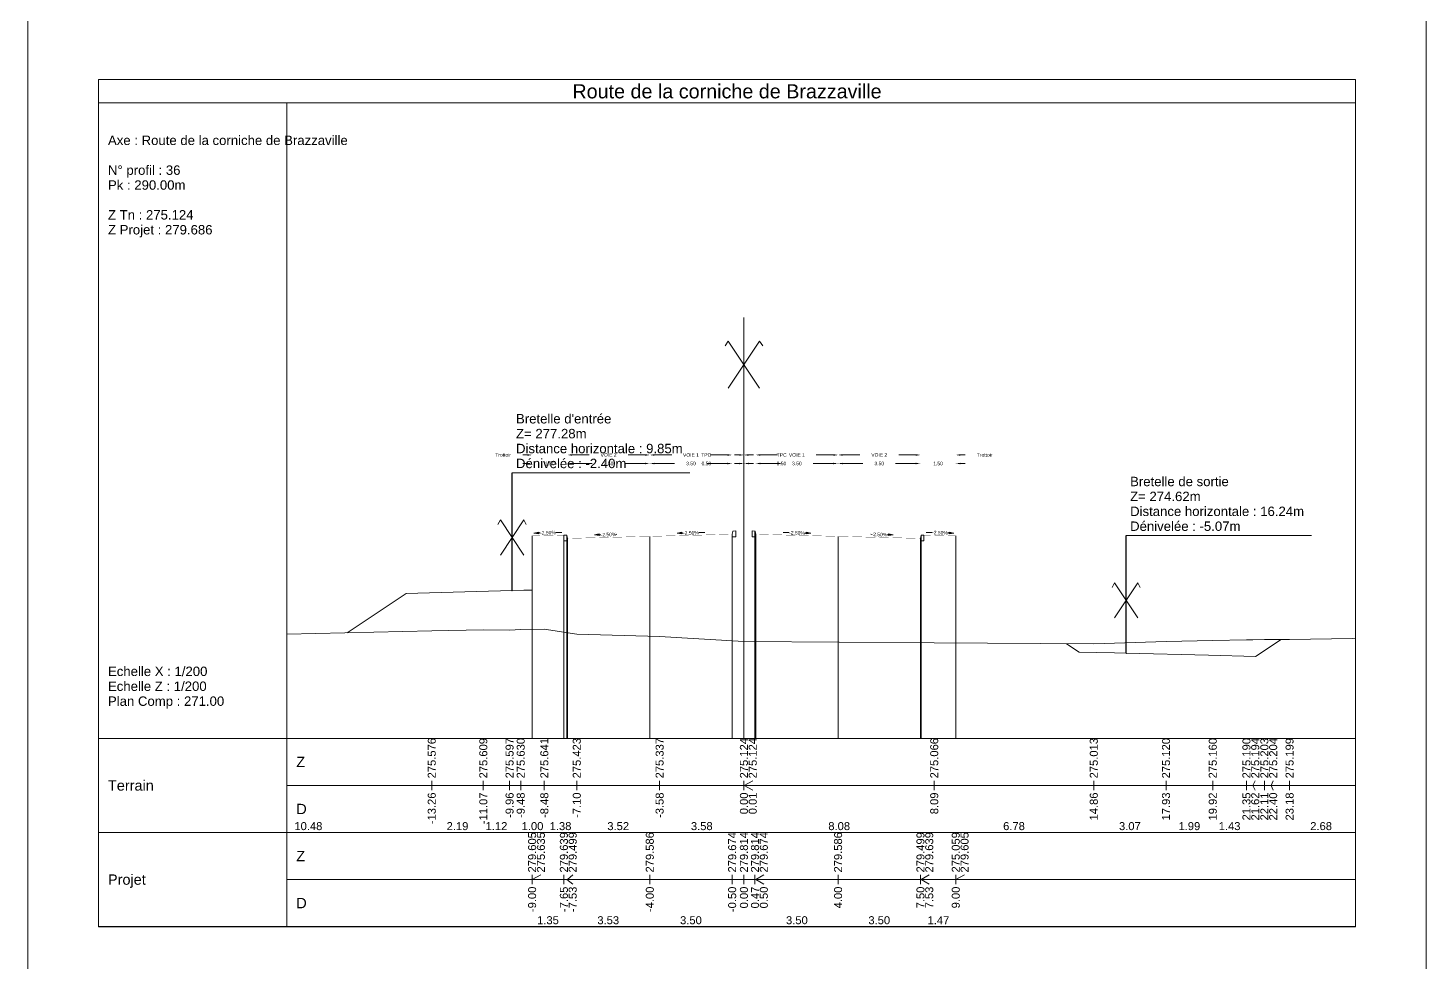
# Model space of a CAD drawing. Extents: x 0 to 74, y -372 to 1003.
# Drawn here: x 0 to 59.4, y 878.7 to 918.4 of the extents above; entities that cross this region are included whole.
import ezdxf
from ezdxf.enums import TextEntityAlignment as Align

# ---------------------------------------------------------------- set-up
doc = ezdxf.new("R2010")
doc.units = 0
doc.header["$LTSCALE"] = 2
doc.header["$PDSIZE"] = -0.004
doc.layers.get('0').update_dxf_attribs({"lineweight": 0})
for name, color, linetype, lineweight in [('Route - Profils type - Content session name', 7, 'Continuous', 0), ('Route - Profils type - PT SC CHAU TROTTOIR', 5, 'Continuous', 0), ('Route - Route de la corniche de Brazzaville - PT - Cadre_P36', 7, 'Continuous', 0), ('Route - Route de la corniche de Brazzaville - PT - Terrain_P36', 5, 'Continuous', 0)]:
    doc.layers.add(name, color=color, linetype=linetype, lineweight=lineweight)
doc.styles.add('CadreTitre', font='arial.ttf', dxfattribs={"height": 0.003})
doc.styles.add('Cotation', font='arial.ttf')
doc.styles.add('CoteHor', font='arial.ttf', dxfattribs={"height": 0.0022})
doc.styles.add('CoteHorA', font='arial.ttf', dxfattribs={"height": 0.0022})
doc.styles.add('CoteTitre', font='arial.ttf', dxfattribs={"height": 0.0017})
doc.styles.add('CoteTitreA', font='arial.ttf', dxfattribs={"height": 0.0017})
doc.styles.add('CoteVert', font='arial.ttf', dxfattribs={"height": 0.0017})
doc.styles.add('CoteVertA', font='arial.ttf', dxfattribs={"height": 0.0017})
doc.styles.add('Multi Axes', font='arial.ttf', dxfattribs={"height": 0.4})
doc.styles.add('ProfilCartouche', font='arial.ttf', dxfattribs={"height": 0.002})
doc.dimstyles.new('BRAZZAVILLE', dxfattribs={"dimtxt": 0.15, "dimasz": 0.2, "dimexe": 0.5, "dimexo": 0.5, "dimgap": 0.5, "dimtad": 0, "dimzin": 0, "dimdsep": 46, "dimtxsty": 'Cotation', "dimsah": 1, "dimcen": 0.1, "dimse1": 1, "dimse2": 1, "dimclrd": 1, "dimclre": 256, "dimclrt": 1, "dimaunit": 2, "dimazin": 0, "dimtfac": 1, "dimtdec": 4, "dimtofl": 0, "dimtmove": 0, "dimatfit": 1, "dimfxl": 1, "dimtolj": 1, "dimtzin": 0, "dimlwd": 0, "dimlwe": 0, "dimarcsym": 0})
doc.dimstyles.get("Standard").update_dxf_attribs({"dimtxt": 0.18, "dimasz": 0.18, "dimexe": 0.18, "dimexo": 0.0625, "dimgap": 0.09, "dimtad": 0, "dimtih": 1, "dimtoh": 1, "dimdec": 4, "dimzin": 0, "dimdsep": 46, "dimtxsty": 'Standard', "dimcen": 0.09, "dimadec": 0, "dimazin": 0, "dimtfac": 1, "dimtdec": 4, "dimtofl": 0, "dimtmove": 0, "dimatfit": 3, "dimfxl": 1, "dimtolj": 1, "dimtzin": 0, "dimarcsym": 0})

# ---------------------------------------------------------------- blocks, each defined once
blk = doc.blocks.new('*D51')
at = {"layer": 'Defpoints', "color": 0, "transparency": 16777216}
for p in [(29.919, 899.856), (29.919, 899.852), (30.419, 896.856)]:
    blk.add_point(p, dxfattribs=at)
at = {"layer": 'Route - Profils type - PT SC CHAU TROTTOIR', "color": 1, "lineweight": 0, "transparency": 16777216}
for p, q in [((29.719, 899.852), (29.519, 899.852)), ((30.619, 899.852), (30.819, 899.852))]:
    blk.add_line(p, q, dxfattribs=at)
at = {"layer": 'Route - Profils type - PT SC CHAU TROTTOIR', "color": 1, "transparency": 16777216}
for points in [[(29.719, 899.885), (29.719, 899.819), (29.919, 899.852)], [(30.619, 899.885), (30.619, 899.819), (30.419, 899.852)]]:
    blk.add_solid(points, dxfattribs=at)
at = {"layer": 'Route - Profils type - PT SC CHAU TROTTOIR', "color": 1, "transparency": 16777216, "insert": (28.825, 899.852), "char_height": 0.15, "attachment_point": 5, "style": 'Cotation'}
blk.add_mtext('\\A1;0.50', dxfattribs=at)
blk = doc.blocks.new('*D52')
at = {"layer": 'Defpoints', "color": 0, "transparency": 16777216}
for p in [(26.419, 899.856), (26.419, 899.852), (29.919, 899.856)]:
    blk.add_point(p, dxfattribs=at)
at = {"layer": 'Route - Profils type - PT SC CHAU TROTTOIR', "color": 1, "lineweight": 0, "transparency": 16777216}
for p, q in [((26.619, 899.852), (27.475, 899.852)), ((29.719, 899.852), (28.864, 899.852))]:
    blk.add_line(p, q, dxfattribs=at)
at = {"layer": 'Route - Profils type - PT SC CHAU TROTTOIR', "color": 1, "transparency": 16777216}
for points in [[(26.619, 899.885), (26.619, 899.819), (26.419, 899.852)], [(29.719, 899.885), (29.719, 899.819), (29.919, 899.852)]]:
    blk.add_solid(points, dxfattribs=at)
at = {"layer": 'Route - Profils type - PT SC CHAU TROTTOIR', "color": 1, "transparency": 16777216, "insert": (28.169, 899.852), "char_height": 0.15, "attachment_point": 5, "style": 'Cotation'}
blk.add_mtext('\\A1;3.50', dxfattribs=at)
blk = doc.blocks.new('*D53')
at = {"layer": 'Defpoints', "color": 0, "transparency": 16777216}
for p in [(22.919, 899.856), (22.919, 899.852), (26.419, 899.856)]:
    blk.add_point(p, dxfattribs=at)
at = {"layer": 'Route - Profils type - PT SC CHAU TROTTOIR', "color": 1, "lineweight": 0, "transparency": 16777216}
for p, q in [((23.119, 899.852), (23.975, 899.852)), ((26.219, 899.852), (25.364, 899.852))]:
    blk.add_line(p, q, dxfattribs=at)
at = {"layer": 'Route - Profils type - PT SC CHAU TROTTOIR', "color": 1, "transparency": 16777216}
for points in [[(23.119, 899.885), (23.119, 899.819), (22.919, 899.852)], [(26.219, 899.885), (26.219, 899.819), (26.419, 899.852)]]:
    blk.add_solid(points, dxfattribs=at)
at = {"layer": 'Route - Profils type - PT SC CHAU TROTTOIR', "color": 1, "transparency": 16777216, "insert": (24.669, 899.852), "char_height": 0.15, "attachment_point": 5, "style": 'Cotation'}
blk.add_mtext('\\A1;3.50', dxfattribs=at)
blk = doc.blocks.new('*D54')
at = {"layer": 'Defpoints', "color": 0, "transparency": 16777216}
for p in [(21.419, 899.856), (21.419, 899.852), (22.919, 899.856)]:
    blk.add_point(p, dxfattribs=at)
at = {"layer": 'Route - Profils type - PT SC CHAU TROTTOIR', "color": 1, "lineweight": 0, "transparency": 16777216}
for p, q in [((21.219, 899.852), (21.019, 899.852)), ((23.119, 899.852), (23.319, 899.852))]:
    blk.add_line(p, q, dxfattribs=at)
at = {"layer": 'Route - Profils type - PT SC CHAU TROTTOIR', "color": 1, "transparency": 16777216}
for points in [[(21.219, 899.885), (21.219, 899.819), (21.419, 899.852)], [(23.119, 899.885), (23.119, 899.819), (22.919, 899.852)]]:
    blk.add_solid(points, dxfattribs=at)
at = {"layer": 'Route - Profils type - PT SC CHAU TROTTOIR', "color": 1, "transparency": 16777216, "insert": (22.169, 899.852), "char_height": 0.15, "attachment_point": 5, "style": 'Cotation'}
blk.add_mtext('\\A1;1.50', dxfattribs=at)
blk = doc.blocks.new('*D55')
at = {"layer": 'Defpoints', "color": 0, "transparency": 16777216}
for p in [(29.919, 900.215), (29.919, 899.656), (30.419, 896.856)]:
    blk.add_point(p, dxfattribs=at)
at = {"layer": 'Route - Profils type - PT SC CHAU TROTTOIR', "color": 1, "lineweight": 0, "transparency": 16777216}
for p, q in [((29.719, 900.215), (29.519, 900.215)), ((30.619, 900.215), (30.819, 900.215))]:
    blk.add_line(p, q, dxfattribs=at)
at = {"layer": 'Route - Profils type - PT SC CHAU TROTTOIR', "color": 1, "transparency": 16777216}
for points in [[(29.719, 900.249), (29.719, 900.182), (29.919, 900.215)], [(30.619, 900.249), (30.619, 900.182), (30.419, 900.215)]]:
    blk.add_solid(points, dxfattribs=at)
at = {"layer": 'Route - Profils type - PT SC CHAU TROTTOIR', "color": 1, "transparency": 16777216, "insert": (28.816, 900.215), "char_height": 0.15, "attachment_point": 5, "style": 'Cotation'}
blk.add_mtext('\\A1;TPC', dxfattribs=at)
blk = doc.blocks.new('*D56')
at = {"layer": 'Defpoints', "color": 0, "transparency": 16777216}
for p in [(26.419, 900.215), (26.419, 899.856), (29.919, 899.656)]:
    blk.add_point(p, dxfattribs=at)
at = {"layer": 'Route - Profils type - PT SC CHAU TROTTOIR', "color": 1, "lineweight": 0, "transparency": 16777216}
for p, q in [((26.619, 900.215), (27.351, 900.215)), ((29.719, 900.215), (28.987, 900.215))]:
    blk.add_line(p, q, dxfattribs=at)
at = {"layer": 'Route - Profils type - PT SC CHAU TROTTOIR', "color": 1, "transparency": 16777216}
for points in [[(26.619, 900.249), (26.619, 900.182), (26.419, 900.215)], [(29.719, 900.249), (29.719, 900.182), (29.919, 900.215)]]:
    blk.add_solid(points, dxfattribs=at)
at = {"layer": 'Route - Profils type - PT SC CHAU TROTTOIR', "color": 1, "transparency": 16777216, "insert": (28.169, 900.215), "char_height": 0.15, "attachment_point": 5, "style": 'Cotation'}
blk.add_mtext('\\A1;VOIE 1', dxfattribs=at)
blk = doc.blocks.new('*D57')
at = {"layer": 'Defpoints', "color": 0, "transparency": 16777216}
for p in [(22.919, 900.215), (22.919, 899.856), (26.419, 899.856)]:
    blk.add_point(p, dxfattribs=at)
at = {"layer": 'Route - Profils type - PT SC CHAU TROTTOIR', "color": 1, "lineweight": 0, "transparency": 16777216}
for p, q in [((23.119, 900.215), (23.838, 900.215)), ((26.219, 900.215), (25.501, 900.215))]:
    blk.add_line(p, q, dxfattribs=at)
at = {"layer": 'Route - Profils type - PT SC CHAU TROTTOIR', "color": 1, "transparency": 16777216}
for points in [[(23.119, 900.249), (23.119, 900.182), (22.919, 900.215)], [(26.219, 900.249), (26.219, 900.182), (26.419, 900.215)]]:
    blk.add_solid(points, dxfattribs=at)
at = {"layer": 'Route - Profils type - PT SC CHAU TROTTOIR', "color": 1, "transparency": 16777216, "insert": (24.669, 900.215), "char_height": 0.15, "attachment_point": 5, "style": 'Cotation'}
blk.add_mtext('\\A1;VOIE 2', dxfattribs=at)
blk = doc.blocks.new('*D58')
at = {"layer": 'Defpoints', "color": 0, "transparency": 16777216}
for p in [(21.419, 900.215), (21.419, 899.856), (22.919, 899.856)]:
    blk.add_point(p, dxfattribs=at)
at = {"layer": 'Route - Profils type - PT SC CHAU TROTTOIR', "color": 1, "lineweight": 0, "transparency": 16777216}
for p, q in [((21.219, 900.215), (21.019, 900.215)), ((23.119, 900.215), (23.319, 900.215))]:
    blk.add_line(p, q, dxfattribs=at)
at = {"layer": 'Route - Profils type - PT SC CHAU TROTTOIR', "color": 1, "transparency": 16777216}
for points in [[(21.219, 900.249), (21.219, 900.182), (21.419, 900.215)], [(23.119, 900.249), (23.119, 900.182), (22.919, 900.215)]]:
    blk.add_solid(points, dxfattribs=at)
at = {"layer": 'Route - Profils type - PT SC CHAU TROTTOIR', "color": 1, "transparency": 16777216, "insert": (20.189, 900.215), "char_height": 0.15, "attachment_point": 5, "style": 'Cotation'}
blk.add_mtext('\\A1;Trottoir', dxfattribs=at)
blk = doc.blocks.new('MENSURA_COTEPENTE_17')
at = {"layer": 'Route - Profils type - PT SC CHAU TROTTOIR', "linetype": 'Continuous', "lineweight": 0}
blk.add_hatch(color=1, dxfattribs=at).paths.add_polyline_path([(0.13888, -0.32155), (0.13788, -0.3214), (0.13887, -0.3212)])
at = {"layer": 'Route - Profils type - PT SC CHAU TROTTOIR', "color": 1, "linetype": 'Continuous', "lineweight": 0}
for p, q in [((0.13888, -0.32137), (0.13918, -0.32137)), ((0.14249, -0.32128), (0.14379, -0.32125))]:
    blk.add_line(p, q, dxfattribs=at)
at = {"layer": 'Route - Profils type - PT SC CHAU TROTTOIR', "color": 1, "linetype": 'Continuous', "lineweight": 0, "flags": 128}
blk.add_lwpolyline([(0.13888, -0.32155), (0.13788, -0.3214), (0.13887, -0.3212), (0.13888, -0.32155)], close=True, dxfattribs=at)
at = {"layer": 'Route - Profils type - PT SC CHAU TROTTOIR', "color": 1, "style": 'Cotation'}
blk.add_text('-2.50%', height=0.00075, rotation=-358.5679, dxfattribs=at).set_placement((0.14083, -0.32133), align=Align.MIDDLE_CENTER)
blk = doc.blocks.new('MENSURA_COTEPENTE_18')
at = {"layer": 'Route - Profils type - PT SC CHAU TROTTOIR', "linetype": 'Continuous', "lineweight": 0}
blk.add_hatch(color=1, dxfattribs=at).paths.add_polyline_path([(0.12138, -0.3219), (0.12038, -0.32175), (0.12137, -0.32155)])
at = {"layer": 'Route - Profils type - PT SC CHAU TROTTOIR', "color": 1, "linetype": 'Continuous', "lineweight": 0}
for p, q in [((0.12138, -0.32173), (0.12168, -0.32172)), ((0.12499, -0.32164), (0.12512, -0.32163))]:
    blk.add_line(p, q, dxfattribs=at)
at = {"layer": 'Route - Profils type - PT SC CHAU TROTTOIR', "color": 1, "linetype": 'Continuous', "lineweight": 0, "flags": 128}
blk.add_lwpolyline([(0.12138, -0.3219), (0.12038, -0.32175), (0.12137, -0.32155), (0.12138, -0.3219)], close=True, dxfattribs=at)
at = {"layer": 'Route - Profils type - PT SC CHAU TROTTOIR', "color": 1, "style": 'Cotation'}
blk.add_text('-2.50%', height=0.00075, rotation=-358.5679, dxfattribs=at).set_placement((0.12333, -0.32168), align=Align.MIDDLE_CENTER)
blk = doc.blocks.new('MENSURA_COTEPENTE_19')
at = {"layer": 'Route - Profils type - PT SC CHAU TROTTOIR', "linetype": 'Continuous', "lineweight": 0}
blk.add_hatch(color=1, dxfattribs=at).paths.add_polyline_path([(0.10851, -0.32152), (0.1075, -0.32137), (0.1085, -0.32117)])
at = {"layer": 'Route - Profils type - PT SC CHAU TROTTOIR', "color": 1, "linetype": 'Continuous', "lineweight": 0}
for p, q in [((0.1085, -0.32134), (0.1088, -0.32134)), ((0.11211, -0.32125), (0.11341, -0.32122))]:
    blk.add_line(p, q, dxfattribs=at)
at = {"layer": 'Route - Profils type - PT SC CHAU TROTTOIR', "color": 1, "linetype": 'Continuous', "lineweight": 0, "flags": 128}
blk.add_lwpolyline([(0.10851, -0.32152), (0.1075, -0.32137), (0.1085, -0.32117), (0.10851, -0.32152)], close=True, dxfattribs=at)
at = {"layer": 'Route - Profils type - PT SC CHAU TROTTOIR', "color": 1, "style": 'Cotation'}
blk.add_text('-2.50%', height=0.00075, rotation=-358.5679, dxfattribs=at).set_placement((0.11046, -0.32129), align=Align.MIDDLE_CENTER)
blk = doc.blocks.new('T2__mirroredMSX', base_point=(-6.713, 11.473))
at = {"linetype": 'Continuous', "flags": 128}
blk.add_lwpolyline([(-6.837, 11.703), (-6.863, 11.583), (-6.863, 11.473), (-6.713, 11.473), (-6.713, 11.723), (-6.818, 11.719, 0.339869)], format="xyb", close=True, dxfattribs=at)
blk = doc.blocks.new('T2', base_point=(-6.713, 11.473))
at = {"linetype": 'Continuous', "flags": 128}
blk.add_lwpolyline([(-6.837, 11.703), (-6.863, 11.583), (-6.863, 11.473), (-6.713, 11.473), (-6.713, 11.723), (-6.818, 11.719, 0.339869)], format="xyb", close=True, dxfattribs=at)
blk = doc.blocks.new('*D62')
at = {"layer": 'Defpoints', "color": 0, "transparency": 16777216}
for p in [(30.919, 899.856), (30.919, 899.852), (30.419, 896.856)]:
    blk.add_point(p, dxfattribs=at)
at = {"layer": 'Route - Profils type - PT SC CHAU TROTTOIR', "color": 1, "lineweight": 0, "transparency": 16777216}
for p, q in [((30.219, 899.852), (30.019, 899.852)), ((31.119, 899.852), (31.319, 899.852))]:
    blk.add_line(p, q, dxfattribs=at)
at = {"layer": 'Route - Profils type - PT SC CHAU TROTTOIR', "color": 1, "transparency": 16777216}
for points in [[(30.219, 899.885), (30.219, 899.819), (30.419, 899.852)], [(31.119, 899.885), (31.119, 899.819), (30.919, 899.852)]]:
    blk.add_solid(points, dxfattribs=at)
at = {"layer": 'Route - Profils type - PT SC CHAU TROTTOIR', "color": 1, "transparency": 16777216, "insert": (32.014, 899.852), "char_height": 0.15, "attachment_point": 5, "style": 'Cotation'}
blk.add_mtext('\\A1;0.50', dxfattribs=at)
blk = doc.blocks.new('*D63')
at = {"layer": 'Defpoints', "color": 0, "transparency": 16777216}
for p in [(30.919, 899.856), (34.419, 899.856), (34.419, 899.852)]:
    blk.add_point(p, dxfattribs=at)
at = {"layer": 'Route - Profils type - PT SC CHAU TROTTOIR', "color": 1, "lineweight": 0, "transparency": 16777216}
for p, q in [((31.119, 899.852), (31.975, 899.852)), ((34.219, 899.852), (33.364, 899.852))]:
    blk.add_line(p, q, dxfattribs=at)
at = {"layer": 'Route - Profils type - PT SC CHAU TROTTOIR', "color": 1, "transparency": 16777216}
for points in [[(31.119, 899.885), (31.119, 899.819), (30.919, 899.852)], [(34.219, 899.885), (34.219, 899.819), (34.419, 899.852)]]:
    blk.add_solid(points, dxfattribs=at)
at = {"layer": 'Route - Profils type - PT SC CHAU TROTTOIR', "color": 1, "transparency": 16777216, "insert": (32.669, 899.852), "char_height": 0.15, "attachment_point": 5, "style": 'Cotation'}
blk.add_mtext('\\A1;3.50', dxfattribs=at)
blk = doc.blocks.new('*D64')
at = {"layer": 'Defpoints', "color": 0, "transparency": 16777216}
for p in [(34.419, 899.856), (37.919, 899.856), (37.919, 899.852)]:
    blk.add_point(p, dxfattribs=at)
at = {"layer": 'Route - Profils type - PT SC CHAU TROTTOIR', "color": 1, "lineweight": 0, "transparency": 16777216}
for p, q in [((34.619, 899.852), (35.475, 899.852)), ((37.719, 899.852), (36.864, 899.852))]:
    blk.add_line(p, q, dxfattribs=at)
at = {"layer": 'Route - Profils type - PT SC CHAU TROTTOIR', "color": 1, "transparency": 16777216}
for points in [[(34.619, 899.885), (34.619, 899.819), (34.419, 899.852)], [(37.719, 899.885), (37.719, 899.819), (37.919, 899.852)]]:
    blk.add_solid(points, dxfattribs=at)
at = {"layer": 'Route - Profils type - PT SC CHAU TROTTOIR', "color": 1, "transparency": 16777216, "insert": (36.169, 899.852), "char_height": 0.15, "attachment_point": 5, "style": 'Cotation'}
blk.add_mtext('\\A1;3.50', dxfattribs=at)
blk = doc.blocks.new('*D65')
at = {"layer": 'Defpoints', "color": 0, "transparency": 16777216}
for p in [(37.919, 899.856), (39.419, 899.856), (39.419, 899.852)]:
    blk.add_point(p, dxfattribs=at)
at = {"layer": 'Route - Profils type - PT SC CHAU TROTTOIR', "color": 1, "lineweight": 0, "transparency": 16777216}
for p, q in [((37.719, 899.852), (37.519, 899.852)), ((39.619, 899.852), (39.819, 899.852))]:
    blk.add_line(p, q, dxfattribs=at)
at = {"layer": 'Route - Profils type - PT SC CHAU TROTTOIR', "color": 1, "transparency": 16777216}
for points in [[(37.719, 899.885), (37.719, 899.819), (37.919, 899.852)], [(39.619, 899.885), (39.619, 899.819), (39.419, 899.852)]]:
    blk.add_solid(points, dxfattribs=at)
at = {"layer": 'Route - Profils type - PT SC CHAU TROTTOIR', "color": 1, "transparency": 16777216, "insert": (38.669, 899.852), "char_height": 0.15, "attachment_point": 5, "style": 'Cotation'}
blk.add_mtext('\\A1;1.50', dxfattribs=at)
blk = doc.blocks.new('*D66')
at = {"layer": 'Defpoints', "color": 0, "transparency": 16777216}
for p in [(30.919, 900.215), (30.919, 899.656), (30.419, 896.856)]:
    blk.add_point(p, dxfattribs=at)
at = {"layer": 'Route - Profils type - PT SC CHAU TROTTOIR', "color": 1, "lineweight": 0, "transparency": 16777216}
for p, q in [((30.219, 900.215), (30.019, 900.215)), ((31.119, 900.215), (31.319, 900.215))]:
    blk.add_line(p, q, dxfattribs=at)
at = {"layer": 'Route - Profils type - PT SC CHAU TROTTOIR', "color": 1, "transparency": 16777216}
for points in [[(30.219, 900.249), (30.219, 900.182), (30.419, 900.215)], [(31.119, 900.249), (31.119, 900.182), (30.919, 900.215)]]:
    blk.add_solid(points, dxfattribs=at)
at = {"layer": 'Route - Profils type - PT SC CHAU TROTTOIR', "color": 1, "transparency": 16777216, "insert": (32.022, 900.215), "char_height": 0.15, "attachment_point": 5, "style": 'Cotation'}
blk.add_mtext('\\A1;TPC', dxfattribs=at)
blk = doc.blocks.new('*D67')
at = {"layer": 'Defpoints', "color": 0, "transparency": 16777216}
for p in [(34.419, 900.215), (30.919, 899.656), (34.419, 899.856)]:
    blk.add_point(p, dxfattribs=at)
at = {"layer": 'Route - Profils type - PT SC CHAU TROTTOIR', "color": 1, "lineweight": 0, "transparency": 16777216}
for p, q in [((31.119, 900.215), (31.851, 900.215)), ((34.219, 900.215), (33.487, 900.215))]:
    blk.add_line(p, q, dxfattribs=at)
at = {"layer": 'Route - Profils type - PT SC CHAU TROTTOIR', "color": 1, "transparency": 16777216}
for points in [[(31.119, 900.249), (31.119, 900.182), (30.919, 900.215)], [(34.219, 900.249), (34.219, 900.182), (34.419, 900.215)]]:
    blk.add_solid(points, dxfattribs=at)
at = {"layer": 'Route - Profils type - PT SC CHAU TROTTOIR', "color": 1, "transparency": 16777216, "insert": (32.669, 900.215), "char_height": 0.15, "attachment_point": 5, "style": 'Cotation'}
blk.add_mtext('\\A1;VOIE 1', dxfattribs=at)
blk = doc.blocks.new('*D68')
at = {"layer": 'Defpoints', "color": 0, "transparency": 16777216}
for p in [(37.919, 900.215), (34.419, 899.856), (37.919, 899.856)]:
    blk.add_point(p, dxfattribs=at)
at = {"layer": 'Route - Profils type - PT SC CHAU TROTTOIR', "color": 1, "lineweight": 0, "transparency": 16777216}
for p, q in [((34.619, 900.215), (35.338, 900.215)), ((37.719, 900.215), (37.001, 900.215))]:
    blk.add_line(p, q, dxfattribs=at)
at = {"layer": 'Route - Profils type - PT SC CHAU TROTTOIR', "color": 1, "transparency": 16777216}
for points in [[(34.619, 900.249), (34.619, 900.182), (34.419, 900.215)], [(37.719, 900.249), (37.719, 900.182), (37.919, 900.215)]]:
    blk.add_solid(points, dxfattribs=at)
at = {"layer": 'Route - Profils type - PT SC CHAU TROTTOIR', "color": 1, "transparency": 16777216, "insert": (36.169, 900.215), "char_height": 0.15, "attachment_point": 5, "style": 'Cotation'}
blk.add_mtext('\\A1;VOIE 2', dxfattribs=at)
blk = doc.blocks.new('*D69')
at = {"layer": 'Defpoints', "color": 0, "transparency": 16777216}
for p in [(39.419, 900.215), (37.919, 899.856), (39.419, 899.856)]:
    blk.add_point(p, dxfattribs=at)
at = {"layer": 'Route - Profils type - PT SC CHAU TROTTOIR', "color": 1, "lineweight": 0, "transparency": 16777216}
for p, q in [((37.719, 900.215), (37.519, 900.215)), ((39.619, 900.215), (39.819, 900.215))]:
    blk.add_line(p, q, dxfattribs=at)
at = {"layer": 'Route - Profils type - PT SC CHAU TROTTOIR', "color": 1, "transparency": 16777216}
for points in [[(37.719, 900.249), (37.719, 900.182), (37.919, 900.215)], [(39.619, 900.249), (39.619, 900.182), (39.419, 900.215)]]:
    blk.add_solid(points, dxfattribs=at)
at = {"layer": 'Route - Profils type - PT SC CHAU TROTTOIR', "color": 1, "transparency": 16777216, "insert": (40.65, 900.215), "char_height": 0.15, "attachment_point": 5, "style": 'Cotation'}
blk.add_mtext('\\A1;Trottoir', dxfattribs=at)
blk = doc.blocks.new('MENSURA_COTEPENTE_20')
at = {"layer": 'Route - Profils type - PT SC CHAU TROTTOIR', "linetype": 'Continuous', "lineweight": 0}
blk.add_hatch(color=1, dxfattribs=at).paths.add_polyline_path([(0.16531, -0.32155), (0.16632, -0.3214), (0.16532, -0.3212)])
at = {"layer": 'Route - Profils type - PT SC CHAU TROTTOIR', "color": 1, "linetype": 'Continuous', "lineweight": 0}
for p, q in [((0.1617, -0.32128), (0.1604, -0.32125)), ((0.16532, -0.32137), (0.16502, -0.32137))]:
    blk.add_line(p, q, dxfattribs=at)
at = {"layer": 'Route - Profils type - PT SC CHAU TROTTOIR', "color": 1, "linetype": 'Continuous', "lineweight": 0, "flags": 128}
blk.add_lwpolyline([(0.16531, -0.32155), (0.16632, -0.3214), (0.16532, -0.3212), (0.16531, -0.32155)], close=True, dxfattribs=at)
at = {"layer": 'Route - Profils type - PT SC CHAU TROTTOIR', "color": 1, "style": 'Cotation'}
blk.add_text('-2.50%', height=0.00075, rotation=358.5679, dxfattribs=at).set_placement((0.16336, -0.32133), align=Align.MIDDLE_CENTER)
blk = doc.blocks.new('MENSURA_COTEPENTE_21')
at = {"layer": 'Route - Profils type - PT SC CHAU TROTTOIR', "linetype": 'Continuous', "lineweight": 0}
blk.add_hatch(color=1, dxfattribs=at).paths.add_polyline_path([(0.18281, -0.3219), (0.18382, -0.32175), (0.18282, -0.32155)])
at = {"layer": 'Route - Profils type - PT SC CHAU TROTTOIR', "color": 1, "linetype": 'Continuous', "lineweight": 0}
for p, q in [((0.17921, -0.32164), (0.17907, -0.32163)), ((0.18282, -0.32173), (0.18252, -0.32172))]:
    blk.add_line(p, q, dxfattribs=at)
at = {"layer": 'Route - Profils type - PT SC CHAU TROTTOIR', "color": 1, "linetype": 'Continuous', "lineweight": 0, "flags": 128}
blk.add_lwpolyline([(0.18281, -0.3219), (0.18382, -0.32175), (0.18282, -0.32155), (0.18281, -0.3219)], close=True, dxfattribs=at)
at = {"layer": 'Route - Profils type - PT SC CHAU TROTTOIR', "color": 1, "style": 'Cotation'}
blk.add_text('-2.50%', height=0.00075, rotation=358.5679, dxfattribs=at).set_placement((0.18086, -0.32168), align=Align.MIDDLE_CENTER)
blk = doc.blocks.new('MENSURA_COTEPENTE_22')
at = {"layer": 'Route - Profils type - PT SC CHAU TROTTOIR', "linetype": 'Continuous', "lineweight": 0}
blk.add_hatch(color=1, dxfattribs=at).paths.add_polyline_path([(0.19569, -0.32152), (0.19669, -0.32137), (0.1957, -0.32117)])
at = {"layer": 'Route - Profils type - PT SC CHAU TROTTOIR', "color": 1, "linetype": 'Continuous', "lineweight": 0}
for p, q in [((0.19208, -0.32125), (0.19078, -0.32122)), ((0.19569, -0.32134), (0.19539, -0.32134))]:
    blk.add_line(p, q, dxfattribs=at)
at = {"layer": 'Route - Profils type - PT SC CHAU TROTTOIR', "color": 1, "linetype": 'Continuous', "lineweight": 0, "flags": 128}
blk.add_lwpolyline([(0.19569, -0.32152), (0.19669, -0.32137), (0.1957, -0.32117), (0.19569, -0.32152)], close=True, dxfattribs=at)
at = {"layer": 'Route - Profils type - PT SC CHAU TROTTOIR', "color": 1, "style": 'Cotation'}
blk.add_text('-2.50%', height=0.00075, rotation=358.5679, dxfattribs=at).set_placement((0.19374, -0.32129), align=Align.MIDDLE_CENTER)
blk = doc.blocks.new('MENSURA_LEADER23', base_point=(0.2333, -0.32191))
at = {"layer": 'Route - Profils type - Content session name'}
blk.add_line((0.2333, -0.32191), (0.27264, -0.32191), dxfattribs=at)
at = {"layer": 'Route - Profils type - Content session name', "style": 'Multi Axes'}
for s, p in [('Bretelle de sortie', (0.23413, -0.30941)), ('Z= 274.62m', (0.23413, -0.31258)), ('Distance horizontale : 16.24m', (0.23413, -0.31575)), ('Dénivelée : -5.07m', (0.23413, -0.31891))]:
    blk.add_text(s, height=0.002, dxfattribs=at).set_placement(p, align=Align.TOP_LEFT)
blk = doc.blocks.new('MENSURA_LEADER24', base_point=(0.10285, -0.30858))
at = {"layer": 'Route - Profils type - Content session name'}
blk.add_line((0.10285, -0.30858), (0.14063, -0.30858), dxfattribs=at)
at = {"layer": 'Route - Profils type - Content session name', "style": 'Multi Axes'}
for s, p in [("Bretelle d'entrée", (0.10368, -0.29608)), ('Z= 277.28m', (0.10368, -0.29924)), ('Distance horizontale : 9.85m', (0.10368, -0.30241)), ('Dénivelée : -2.40m', (0.10368, -0.30558))]:
    blk.add_text(s, height=0.002, dxfattribs=at).set_placement(p, align=Align.TOP_LEFT)

msp = doc.modelspace()

# ---------------------------------------------------------------- linework, layer by layer
at = {"flags": 128}
for points in [[(0, 877.17), (0, 919.17), (59.4, 919.17), (59.4, 877.17)], [(3, 880.17), (3, 916.17), (56.4, 916.17), (56.4, 880.17)]]:
    msp.add_lwpolyline(points, close=True, dxfattribs=at)
at = {"layer": 'Route - Profils type - Content session name'}
for p, q in [((20.57, 894.455), (20.57, 897.955)), ((19.97, 897.255), (20.07, 897.455)), ((20.07, 897.455), (21.07, 895.955)), ((21.07, 897.455), (20.07, 895.955)), ((21.17, 897.255), (21.07, 897.455)), ((46.66, 891.788), (46.66, 895.288)), ((46.06, 894.588), (46.16, 894.788)), ((46.16, 894.788), (47.16, 893.288)), ((47.16, 894.788), (46.16, 893.288)), ((47.26, 894.588), (47.16, 894.788))]:
    msp.add_line(p, q, dxfattribs=at)
at = {"layer": 'Route - Profils type - Content session name', "color": 251, "linetype": 'Continuous', "flags": 128}
for points in [[(13.561, 892.655), (16.064, 894.328), (17.065, 894.356), (20.57, 894.455), (21.07, 894.466), (21.419, 894.476)], [(44.126, 892.194), (44.659, 891.838), (46.16, 891.8), (46.66, 891.788), (46.66, 891.788), (50.16, 891.7), (52.16, 891.649), (53.245, 892.372)]]:
    msp.add_lwpolyline(points, dxfattribs=at)
at = {"layer": 'Route - Profils type - Content session name'}
for p in [(20.57, 894.455), (46.66, 891.788)]:
    msp.add_point(p, dxfattribs=at)
at = {"layer": 'Route - Profils type - PT SC CHAU TROTTOIR', "color": 1, "linetype": 'Continuous', "flags": 128}
for points in [[(30.419, 896.984, 0.01, 0.01, 0), (30.069, 896.984, 0.01, 0.01, 0), (29.949, 896.984, 0.01, 0.01, 0), (29.919, 896.844, 0.01, 0.01, 0), (26.419, 896.756, 0.01, 0.01, 0), (22.919, 896.669, 0.01, 0.01, 0), (22.889, 896.809, 0.01, 0.01, 0), (22.769, 896.809, 0.01, 0.01, 0), (21.419, 896.775, 0.01, 0.01, 0), (21.419, 892.805, 0.01, 0.01, 0)], [(30.419, 896.984, 0.01, 0.01, 0), (30.769, 896.984, 0.01, 0.01, 0), (30.889, 896.984, 0.01, 0.01, 0), (30.919, 896.844, 0.01, 0.01, 0), (34.419, 896.756, 0.01, 0.01, 0), (37.919, 896.669, 0.01, 0.01, 0), (37.949, 896.809, 0.01, 0.01, 0), (38.069, 896.809, 0.01, 0.01, 0), (39.419, 896.775, 0.01, 0.01, 0), (39.419, 892.229, 0.01, 0.01, 0)]]:
    msp.add_lwpolyline(points, format="xyseb", dxfattribs=at)
at = {"layer": 'Route - Route de la corniche de Brazzaville - PT - Cadre_P36', "color": 7, "linetype": 'Continuous'}
for p, q in [((11, 915.17), (11, 880.17)), ((30.419, 902.055), (30.419, 906.055)), ((29.619, 904.855), (29.753, 905.055)), ((31.086, 903.055), (29.753, 905.055)), ((29.753, 903.055), (31.086, 905.055)), ((31.219, 904.855), (31.086, 905.055)), ((30.419, 888.17), (30.419, 902.055)), ((30.419, 888.17), (30.419, 896.984)), ((30.419, 888.17), (30.419, 896.984)), ((30.889, 888.17), (30.889, 896.984)), ((30.889, 888.17), (30.889, 896.984)), ((21.419, 888.17), (21.419, 896.775)), ((21.419, 888.17), (21.419, 896.775)), ((22.769, 888.17), (22.769, 896.809)), ((22.769, 888.17), (22.769, 896.809)), ((22.889, 888.17), (22.889, 896.809)), ((22.919, 888.17), (22.919, 896.669)), ((26.419, 888.17), (26.419, 896.756)), ((26.419, 888.17), (26.419, 896.756)), ((29.919, 888.17), (29.919, 896.844)), ((29.919, 888.17), (29.919, 896.844)), ((30.919, 888.17), (30.919, 896.844)), ((30.919, 888.17), (30.919, 896.844)), ((34.419, 888.17), (34.419, 896.756)), ((34.419, 888.17), (34.419, 896.756)), ((37.919, 888.17), (37.919, 896.669)), ((37.919, 888.17), (37.919, 896.669)), ((37.949, 888.17), (37.949, 896.809)), ((37.949, 888.17), (37.949, 896.809)), ((39.419, 888.17), (39.419, 896.775)), ((21.419, 888.17), (21.419, 892.805)), ((39.419, 888.17), (39.419, 892.229)), ((39.419, 888.17), (39.419, 892.229)), ((56.4, 888.17), (3, 888.17)), ((56.4, 886.17), (11, 886.17)), ((56.4, 884.17), (3, 884.17)), ((56.4, 884.17), (3, 884.17)), ((56.4, 884.17), (3, 884.17)), ((56.4, 884.17), (3, 884.17)), ((56.4, 884.17), (3, 884.17)), ((56.4, 884.17), (3, 884.17)), ((56.4, 884.17), (3, 884.17)), ((56.4, 882.17), (11, 882.17)), ((21.419, 882.37), (21.419, 882.17)), ((21.793, 882.37), (21.419, 882.17)), ((21.419, 881.97), (21.419, 882.17)), ((22.769, 882.37), (22.769, 882.17)), ((22.769, 881.97), (22.769, 882.17)), ((23.143, 881.97), (22.889, 882.17)), ((23.143, 882.37), (22.919, 882.17)), ((26.419, 882.37), (26.419, 882.17)), ((26.419, 881.97), (26.419, 882.17)), ((29.919, 882.37), (29.919, 882.17)), ((29.919, 881.97), (29.919, 882.17)), ((30.419, 882.37), (30.419, 882.17)), ((30.419, 881.97), (30.419, 882.17)), ((30.889, 882.37), (30.889, 882.17)), ((30.889, 881.97), (30.889, 882.17)), ((31.263, 882.37), (30.919, 882.17)), ((31.263, 881.97), (30.919, 882.17)), ((34.419, 882.37), (34.419, 882.17)), ((34.419, 881.97), (34.419, 882.17)), ((37.919, 882.37), (37.919, 882.17)), ((37.919, 881.97), (37.919, 882.17)), ((38.293, 882.37), (37.949, 882.17)), ((38.293, 881.97), (37.949, 882.17)), ((39.419, 882.37), (39.419, 882.17)), ((39.793, 882.37), (39.419, 882.17)), ((39.419, 881.97), (39.419, 882.17)), ((56.4, 880.17), (3, 880.17)), ((56.4, 880.17), (3, 880.17)), ((56.4, 880.17), (3, 880.17)), ((56.4, 880.17), (3, 880.17)), ((56.4, 880.17), (3, 880.17)), ((56.4, 880.17), (3, 880.17))]:
    msp.add_line(p, q, dxfattribs=at)
at = {"layer": 'Route - Route de la corniche de Brazzaville - PT - Cadre_P36', "color": 114, "linetype": 'Continuous'}
for p, q in [((17.155, 886.37), (17.155, 886.17)), ((19.346, 886.37), (19.346, 886.17)), ((20.462, 886.37), (20.462, 886.17)), ((20.936, 886.37), (20.936, 886.17)), ((21.939, 886.37), (21.939, 886.17)), ((23.317, 886.37), (23.317, 886.17)), ((26.837, 886.37), (26.837, 886.17)), ((30.419, 886.37), (30.419, 886.17)), ((30.793, 886.37), (30.429, 886.17)), ((38.505, 886.37), (38.505, 886.17)), ((45.283, 886.37), (45.283, 886.17)), ((48.352, 886.37), (48.352, 886.17)), ((50.338, 886.37), (50.338, 886.17)), ((51.769, 886.37), (51.769, 886.17)), ((52.143, 886.37), (52.04, 886.17)), ((52.531, 886.37), (52.531, 886.17)), ((52.905, 886.37), (52.818, 886.17)), ((53.602, 886.37), (53.602, 886.17)), ((17.155, 885.97), (17.155, 886.17)), ((19.346, 885.97), (19.346, 886.17)), ((20.462, 885.97), (20.462, 886.17)), ((20.936, 885.97), (20.936, 886.17)), ((21.939, 885.97), (21.939, 886.17)), ((23.317, 885.97), (23.317, 886.17)), ((26.837, 885.97), (26.837, 886.17)), ((30.419, 885.97), (30.419, 886.17)), ((30.793, 885.97), (30.429, 886.17)), ((38.505, 885.97), (38.505, 886.17)), ((45.283, 885.97), (45.283, 886.17)), ((48.352, 885.97), (48.352, 886.17)), ((50.338, 885.97), (50.338, 886.17)), ((51.769, 885.97), (51.769, 886.17)), ((52.143, 885.97), (52.04, 886.17)), ((52.531, 885.97), (52.531, 886.17)), ((52.905, 885.97), (52.818, 886.17)), ((53.602, 885.97), (53.602, 886.17))]:
    msp.add_line(p, q, dxfattribs=at)
at = {"layer": 'Route - Route de la corniche de Brazzaville - PT - Cadre_P36', "flags": 128}
msp.add_lwpolyline([(2.99, 880.16), (2.99, 915.18), (56.41, 915.18), (56.41, 880.16)], close=True, dxfattribs=at)
at = {"layer": 'Route - Route de la corniche de Brazzaville - PT - Terrain_P36', "color": 114, "linetype": 'Continuous', "flags": 128}
msp.add_lwpolyline([(11, 892.596), (17.155, 892.746), (19.346, 892.779), (20.462, 892.767), (20.936, 892.8), (21.939, 892.811), (23.317, 892.593), (26.837, 892.507), (30.419, 892.294), (30.429, 892.294), (38.505, 892.236), (45.283, 892.183), (48.352, 892.29), (50.338, 892.33), (51.769, 892.36), (52.04, 892.364), (52.531, 892.373), (52.818, 892.374), (53.602, 892.369), (56.282, 892.414), (56.4, 892.402)], dxfattribs=at)
msp.add_lwpolyline([(11, 892.596), (17.155, 892.746), (19.346, 892.779), (20.462, 892.767), (20.936, 892.8), (21.939, 892.811), (23.317, 892.593), (26.837, 892.507), (30.419, 892.294), (30.429, 892.294), (38.505, 892.236), (45.283, 892.183), (48.352, 892.29), (50.338, 892.33), (51.769, 892.36), (52.04, 892.364), (52.531, 892.373), (52.818, 892.374), (53.602, 892.369), (56.282, 892.414), (56.4, 892.402)], dxfattribs=at)

# ---------------------------------------------------------------- block references
at = {"layer": 'Route - Profils type - Content session name', "xscale": 200, "yscale": 200, "zscale": 200}
for name, p in [('MENSURA_LEADER24', (20.57, 899.455)), ('MENSURA_LEADER23', (46.66, 896.788))]:
    msp.add_blockref(name, p, dxfattribs=at)
at = {"layer": 'Route - Profils type - PT SC CHAU TROTTOIR', "xscale": 200, "yscale": 200, "zscale": 200}
for name in ['MENSURA_COTEPENTE_19', 'MENSURA_COTEPENTE_17', 'MENSURA_COTEPENTE_20', 'MENSURA_COTEPENTE_22', 'MENSURA_COTEPENTE_18', 'MENSURA_COTEPENTE_21']:
    msp.add_blockref(name, (0, 961.17), dxfattribs=at)
at = {"layer": 'Route - Profils type - PT SC CHAU TROTTOIR', "zscale": 200}
for p in [(30.069, 896.734), (38.069, 896.559)]:
    msp.add_blockref('T2', p, dxfattribs=at)
at = {"layer": 'Route - Profils type - PT SC CHAU TROTTOIR', "xscale": -1, "zscale": 200}
for p in [(30.769, 896.734), (22.769, 896.559)]:
    msp.add_blockref('T2__mirroredMSX', p, dxfattribs=at)

# ---------------------------------------------------------------- texts
at = {"color": 7, "style": 'CadreTitre'}
msp.add_text('Route de la corniche de Brazzaville', height=0.6, dxfattribs=at).set_placement((29.7, 915.97), align=Align.TOP_CENTER)
at = {"style": 'ProfilCartouche'}
for s, p in [('Axe : Route de la corniche de Brazzaville', (3.4, 913.587)), ('N° profil : 36', (3.4, 912.32)), ('Pk : 290.00m', (3.4, 911.687)), ('Z Tn : 275.124', (3.4, 910.42)), ('Z Projet : 279.686', (3.4, 909.787)), ('Echelle X : 1/200', (3.4, 891.02)), ('Echelle Z : 1/200', (3.4, 890.387)), ('Plan Comp : 271.00', (3.4, 889.753))]:
    msp.add_text(s, height=0.4, dxfattribs=at).set_placement(p, align=Align.MIDDLE_LEFT)
at = {"layer": 'Route - Route de la corniche de Brazzaville - PT - Cadre_P36', "color": 114, "style": 'CoteVert'}
for s, p in [('275.576', (17.155, 886.47)), ('275.609', (19.346, 886.47)), ('275.597', (20.462, 886.47)), ('275.630', (20.936, 886.47)), ('275.641', (21.939, 886.47)), ('275.423', (23.317, 886.47)), ('275.337', (26.837, 886.47)), ('275.124', (30.419, 886.47)), ('275.124', (30.793, 886.47)), ('275.066', (38.505, 886.47)), ('275.013', (45.283, 886.47)), ('275.120', (48.352, 886.47)), ('275.160', (50.338, 886.47)), ('275.190', (51.769, 886.47)), ('275.194', (52.143, 886.47)), ('275.203', (52.531, 886.47)), ('275.204', (52.905, 886.47)), ('275.199', (53.602, 886.47))]:
    msp.add_text(s, height=0.34, rotation=90, dxfattribs=at).set_placement(p, align=Align.MIDDLE_LEFT)
at = {"layer": 'Route - Route de la corniche de Brazzaville - PT - Cadre_P36', "color": 114, "style": 'CoteHor'}
for s, p in [('Z', (11.4, 887.17)), ('Terrain', (3.4, 886.17)), ('D', (11.4, 885.17))]:
    msp.add_text(s, height=0.44, dxfattribs=at).set_placement(p, align=Align.MIDDLE_LEFT)
at = {"layer": 'Route - Route de la corniche de Brazzaville - PT - Cadre_P36', "color": 114, "style": 'CoteVert'}
for s, p in [('-13.26', (17.155, 885.87)), ('-11.07', (19.346, 885.87)), ('-9.96', (20.462, 885.87)), ('-9.48', (20.936, 885.87)), ('-8.48', (21.939, 885.87)), ('-7.10', (23.317, 885.87)), ('-3.58', (26.837, 885.87)), ('0.00', (30.419, 885.87)), ('0.01', (30.793, 885.87)), ('8.09', (38.505, 885.87)), ('14.86', (45.283, 885.87)), ('17.93', (48.352, 885.87)), ('19.92', (50.338, 885.87)), ('21.35', (51.769, 885.87)), ('21.62', (52.143, 885.87)), ('22.11', (52.531, 885.87)), ('22.40', (52.905, 885.87)), ('23.18', (53.602, 885.87))]:
    msp.add_text(s, height=0.34, rotation=90, dxfattribs=at).set_placement(p, align=Align.MIDDLE_RIGHT)
at = {"layer": 'Route - Route de la corniche de Brazzaville - PT - Cadre_P36', "color": 114, "style": 'CoteTitre'}
for s, p in [('10.48', (11.914, 884.17)), ('2.19', (18.25, 884.17)), ('1.12', (19.904, 884.17)), ('1.00', (21.437, 884.17)), ('1.38', (22.628, 884.17)), ('3.52', (25.077, 884.17)), ('3.58', (28.628, 884.17)), ('8.08', (34.467, 884.17)), ('6.78', (41.894, 884.17)), ('3.07', (46.817, 884.17)), ('1.99', (49.345, 884.17)), ('1.43', (51.053, 884.17)), ('2.68', (54.942, 884.17))]:
    msp.add_text(s, height=0.34, dxfattribs=at).set_placement(p, align=Align.BOTTOM_CENTER)
at = {"layer": 'Route - Route de la corniche de Brazzaville - PT - Cadre_P36', "color": 7, "style": 'CoteVertA'}
for s, p in [('279.605', (21.419, 882.47)), ('275.635', (21.793, 882.47)), ('279.639', (22.769, 882.47)), ('279.499', (23.143, 882.47)), ('279.586', (26.419, 882.47)), ('279.674', (29.919, 882.47)), ('279.814', (30.419, 882.47)), ('279.814', (30.889, 882.47)), ('279.674', (31.263, 882.47)), ('279.586', (34.419, 882.47)), ('279.499', (37.919, 882.47)), ('279.639', (38.293, 882.47)), ('275.059', (39.419, 882.47)), ('279.605', (39.793, 882.47))]:
    msp.add_text(s, height=0.34, rotation=90, dxfattribs=at).set_placement(p, align=Align.MIDDLE_LEFT)
at = {"layer": 'Route - Route de la corniche de Brazzaville - PT - Cadre_P36', "color": 7, "style": 'CoteHorA'}
for s, p in [('Z', (11.4, 883.17)), ('Projet', (3.4, 882.17)), ('D', (11.4, 881.17))]:
    msp.add_text(s, height=0.44, dxfattribs=at).set_placement(p, align=Align.MIDDLE_LEFT)
at = {"layer": 'Route - Route de la corniche de Brazzaville - PT - Cadre_P36', "color": 7, "style": 'CoteVertA'}
for s, p in [('-9.00', (21.419, 881.87)), ('-7.65', (22.769, 881.87)), ('-7.53', (23.143, 881.87)), ('-4.00', (26.419, 881.87)), ('-0.50', (29.919, 881.87)), ('0.00', (30.419, 881.87)), ('0.47', (30.889, 881.87)), ('0.50', (31.263, 881.87)), ('4.00', (34.419, 881.87)), ('7.50', (37.919, 881.87)), ('7.53', (38.293, 881.87)), ('9.00', (39.419, 881.87))]:
    msp.add_text(s, height=0.34, rotation=90, dxfattribs=at).set_placement(p, align=Align.MIDDLE_RIGHT)
at = {"layer": 'Route - Route de la corniche de Brazzaville - PT - Cadre_P36', "color": 7, "style": 'CoteTitreA'}
for s, p in [('1.35', (22.094, 880.17)), ('3.53', (24.654, 880.17)), ('3.50', (28.169, 880.17)), ('3.50', (32.669, 880.17)), ('3.50', (36.169, 880.17)), ('1.47', (38.684, 880.17))]:
    msp.add_text(s, height=0.34, dxfattribs=at).set_placement(p, align=Align.BOTTOM_CENTER)

# ---------------------------------------------------------------- dimensions: what is measured, and where the dimension line sits
at = {"layer": 'Route - Profils type - PT SC CHAU TROTTOIR'}
for base, p1, p2, text, picture, middle in [((21.419, 900.215), (22.919, 899.856), (21.419, 899.856), 'Trottoir', '*D58', (20.189, 900.215)), ((21.419, 899.852), (22.919, 899.856), (21.419, 899.856), '1.50', '*D54', (22.169, 899.852)), ((22.919, 900.215), (26.419, 899.856), (22.919, 899.856), 'VOIE 2', '*D57', (24.669, 900.215)), ((22.919, 899.852), (26.419, 899.856), (22.919, 899.856), '3.50', '*D53', (24.669, 899.852)), ((26.419, 900.215), (29.919, 899.656), (26.419, 899.856), 'VOIE 1', '*D56', (28.169, 900.215)), ((26.419, 899.852), (29.919, 899.856), (26.419, 899.856), '3.50', '*D52', (28.169, 899.852)), ((29.919, 900.215), (30.419, 896.856), (29.919, 899.656), 'TPC', '*D55', (28.816, 900.215)), ((29.919, 899.852), (30.419, 896.856), (29.919, 899.856), '0.50', '*D51', (28.825, 899.852)), ((30.919, 900.215), (30.419, 896.856), (30.919, 899.656), 'TPC', '*D66', (32.022, 900.215)), ((30.919, 899.852), (30.419, 896.856), (30.919, 899.856), '0.50', '*D62', (32.014, 899.852)), ((34.419, 900.215), (30.919, 899.656), (34.419, 899.856), 'VOIE 1', '*D67', (32.669, 900.215)), ((34.419, 899.852), (30.919, 899.856), (34.419, 899.856), '3.50', '*D63', (32.669, 899.852)), ((37.919, 900.215), (34.419, 899.856), (37.919, 899.856), 'VOIE 2', '*D68', (36.169, 900.215)), ((37.919, 899.852), (34.419, 899.856), (37.919, 899.856), '3.50', '*D64', (36.169, 899.852)), ((39.419, 900.215), (37.919, 899.856), (39.419, 899.856), 'Trottoir', '*D69', (40.65, 900.215)), ((39.419, 899.852), (37.919, 899.856), (39.419, 899.856), '1.50', '*D65', (38.669, 899.852))]:
    dim = msp.add_linear_dim(base=base, p1=p1, p2=p2, text=text, dimstyle='BRAZZAVILLE', override={"dimscale": 1, "dimclrt": 1}, dxfattribs=at)
    dim.commit()
    dim.dimension.update_dxf_attribs({"geometry": picture, "text_midpoint": middle})

# ---------------------------------------------------------------- leaders
at = {"layer": 'Route - Profils type - Content session name', "linetype": 'Continuous'}
for points in [[(20.57, 894.455), (20.57, 899.455)], [(46.66, 891.788), (46.66, 896.788)]]:
    msp.add_leader(points, dimstyle='Standard', override={"dimasz": 0, "dimldrblk": 'None'}, dxfattribs=at)

doc.saveas('drawing.dxf')
